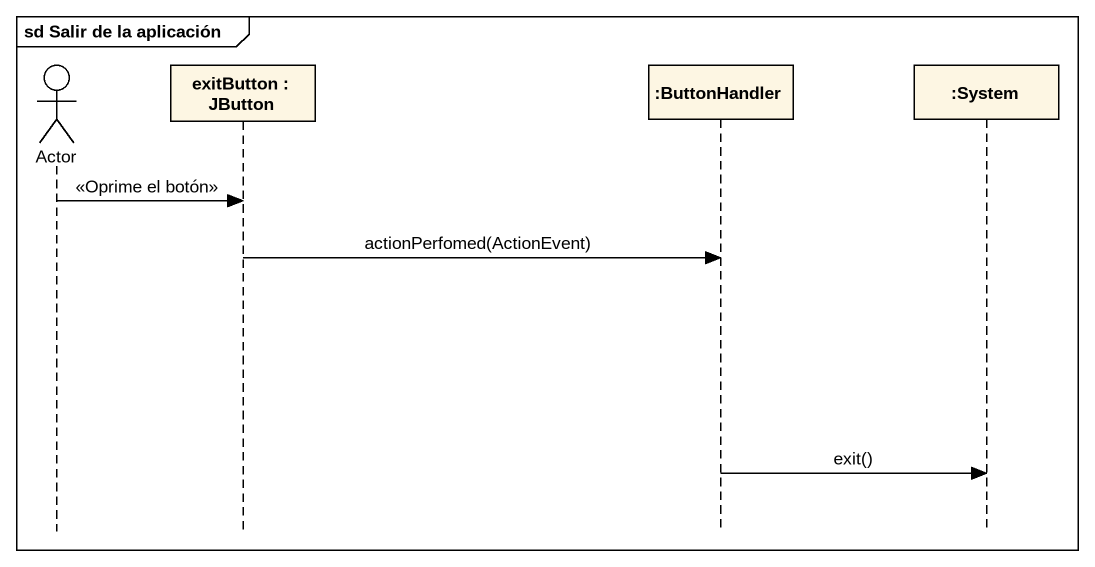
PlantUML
@startuml
mainframe sd Salir de la aplicación
hide footbox
actor "Actor" as Actor_
participant "exitButton : JButton" as exitButton
participant ":ButtonHandler" as ButtonHandler
participant ":System" as System

Actor_ -> exitButton : <<Oprime el botón>>
exitButton -> ButtonHandler : actionPerfomed(ActionEvent)
ButtonHandler -> System : exit()
@enduml
